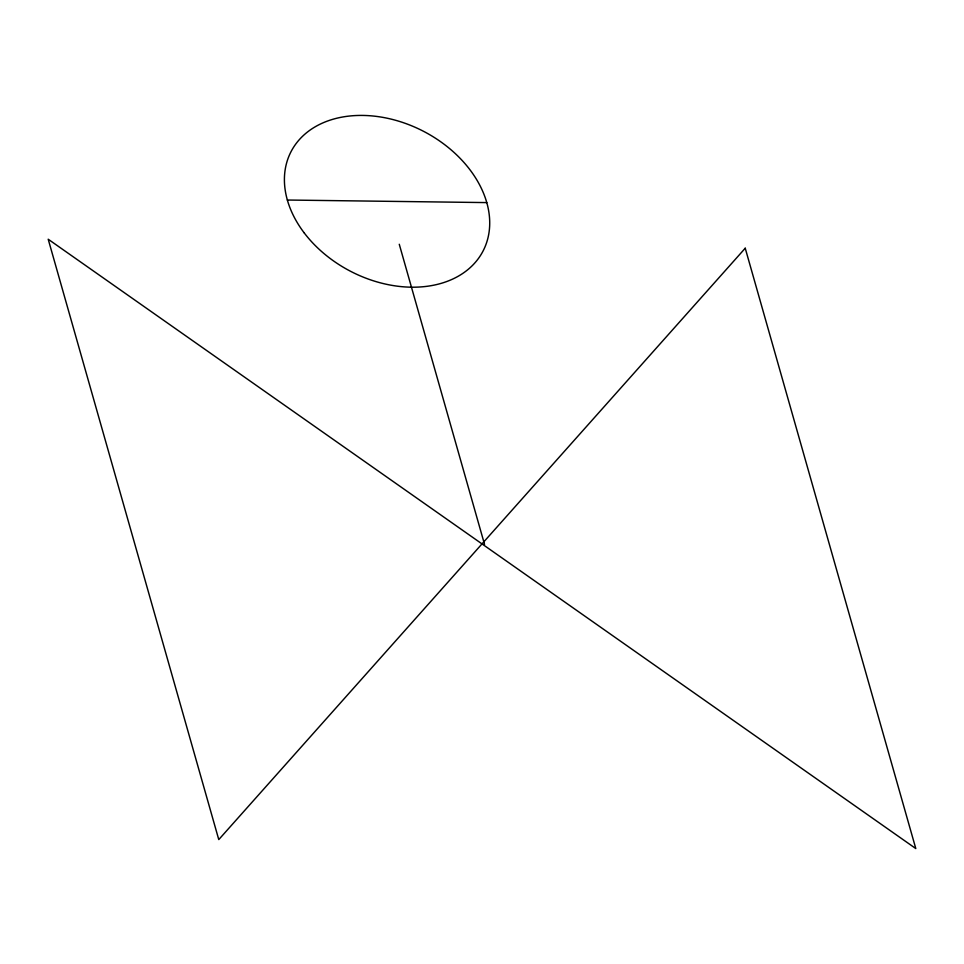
<?xml version="1.0" encoding="UTF-8"?>
<svg xmlns="http://www.w3.org/2000/svg" width="964" height="964" viewBox="0 0 964 964"><rect width="100%" height="100%" fill="white"/><g stroke="black" fill="none" stroke-linecap="round" stroke-linejoin="round"><path stroke-width="1.45" d="M287.356 200.03L486.784 202.597M399.265 244.254L484.555 544.431M745.232 248.206L218.768 839.596L48.2 239.229L915.8 848.561L745.232 248.206M304.094 232.746A108.101 78.928 27.3 0 0 480.903 254.809A108.101 78.928 27.3 0 0 376.201 116.367A108.101 78.928 27.3 0 0 304.094 232.746"/></g></svg>
